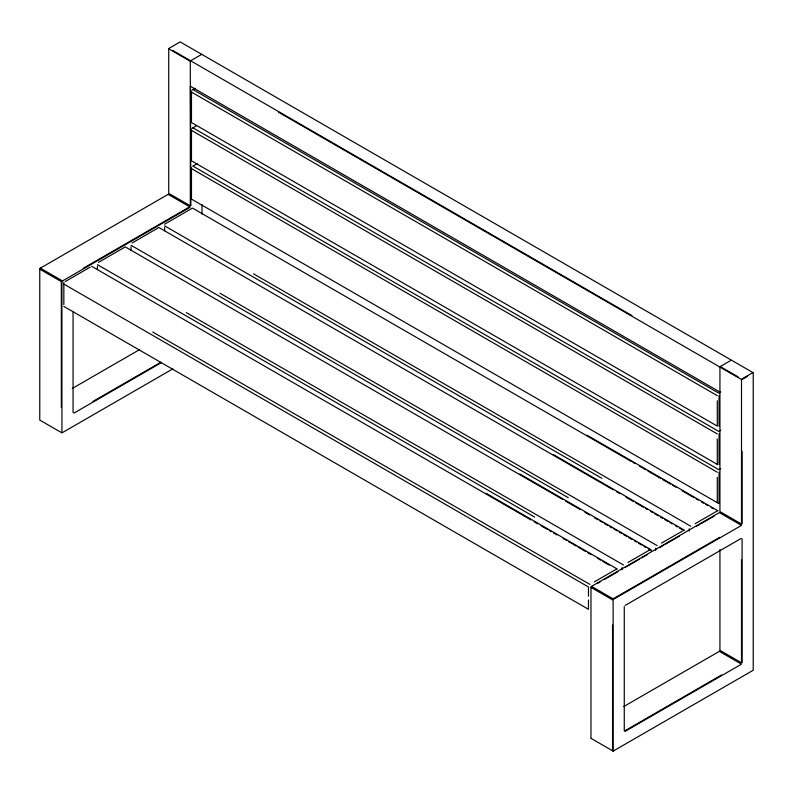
<?xml version="1.0" encoding="UTF-8"?>
<svg xmlns="http://www.w3.org/2000/svg" width="793" height="793" viewBox="0 0 793 793"><rect width="100%" height="100%" fill="white"/><g stroke="black" fill="none" stroke-linecap="round" stroke-linejoin="round"><path stroke-width="1.19" d="M168.731 48.502L180.17 41.9L731.364 360.131L720.222 366.564L738.204 376.943M190.598 60.783L201.739 54.35M192.065 90.055L195.137 88.281M192.065 128.337L196.267 125.909M193.096 166.024L197.239 163.626M40.066 268.312L167.858 194.533M83.225 268.302L189.715 206.824L168.146 194.364M62.221 281.109L190.013 207.33M65.304 281.525L87.28 268.837M87.577 268.668L90.214 267.142M98.481 262.374L125.284 246.901L562.485 499.322M132.084 242.975L158.878 227.502L596.485 480.152M164.637 224.181L192.481 208.103L631.149 461.367M72.272 388.481L139.241 349.822M92.999 401.427L161.019 362.153M73.947 413.103L161.266 362.688M172.854 368.854L61.933 432.899L39.769 420.102L39.769 268.817M741.802 379.014L752.934 372.581L731.661 360.3M719.875 392.01L190.31 86.199M742.089 379.52L747.66 376.308M720.718 392L718.765 393.13L192.947 89.55M720.718 430.272L718.765 431.402L192.947 127.832M720.718 468.554L718.765 469.684L192.947 166.104M594.344 581.893L616.32 569.196M627.937 562.495L649.923 549.797M661.54 543.096L683.526 530.398M695.144 523.697L717.12 510.999M591.261 586.542L719.35 512.595L740.92 525.055M597.565 583.41L600.202 581.893M604.603 579.356L613.604 574.152M614.268 573.765L617.787 571.743M625.013 567.57L639.664 559.105M641.755 557.895L643.857 556.686M644.352 556.399L646.989 554.882M659.489 547.666L663.84 545.148M664.762 544.613L667.399 543.096M668.033 542.729L675.358 538.497M676.201 538.021L679.542 536.088M696.611 526.235L700.12 524.203M701.884 523.192L705.82 520.912M706.276 520.644L711.053 517.888M711.559 517.601L714.196 516.084M719.618 537.347L613.128 598.834L591.558 586.374M613.425 599.339L741.207 525.561M625.142 605.426L741.207 538.417M623.645 706.613L719.35 651.36L740.92 663.81M624.854 730.819L721.571 674.982M625.142 731.334L741.207 664.316M613.425 750.961L752.934 670.412M172.626 50.405L631.952 315.594M278.581 112.249L741.505 379.52L741.505 524.034L719.935 511.584L719.935 367.07M191.48 92.087L717.298 395.667M191.48 122.548L717.298 426.128L717.298 400.743M191.48 130.369L717.298 433.94M191.48 160.83L717.695 464.629M191.48 168.641L717.298 472.222M191.48 199.102L718.765 503.525M586.998 435.179L718.161 510.9M632.864 462.359L635.005 463.598M639.683 466.294L641.815 467.523M642.508 467.92L645.72 469.783M647.861 471.012L651.41 473.064M652.153 473.49L656.743 476.137M657.506 476.583L661.005 478.605M662.869 479.676L666.338 481.678M667.151 482.154L670.6 484.146M672.742 485.375L675.933 487.219M682.158 490.817L694.063 497.687M696.085 498.856L698.227 500.096M701.448 501.949L703.659 503.228M705.73 504.427L707.871 505.666M711.093 507.52L713.254 508.769M253.542 273.813L690.743 526.235M164.637 225.866L601.837 478.288M553.395 454.577L684.557 530.299M597.119 480.518L600.747 482.61M601.411 482.996L606.08 485.693M606.764 486.089L613.197 489.796M616.409 491.65L619.938 493.692M626.054 497.221L633.805 501.701M635.699 502.792L643.401 507.242M645.343 508.353L647.485 509.592M650.696 511.455L652.996 512.784M654.988 513.923L658.329 515.856M660.341 517.016L662.591 518.315M664.633 519.494L667.924 521.398M669.986 522.587L672.196 523.856M675.349 525.68L677.529 526.939M679.631 528.158L681.792 529.397M219.939 293.212L657.149 545.634M131.033 245.265L568.234 497.687M519.802 473.976L650.964 549.698M565.667 501.156L572.09 504.863M572.477 505.091L574.608 506.321M575.312 506.717L579.941 509.403M584.947 512.288L589.536 514.944M594.591 517.859L598.071 519.861M599.954 520.951L602.095 522.19M604.236 523.43L607.666 525.402M609.599 526.522L611.938 527.87M613.881 528.99L617.261 530.943M619.244 532.083L621.534 533.411M623.526 534.561L626.738 536.415M628.889 537.654L632.199 539.567M634.331 540.796L636.462 542.025M638.534 543.225L641.795 545.108M643.886 546.318L646.057 547.566M648.178 548.796L651.39 550.649M186.345 312.611L623.546 565.032M97.44 264.664L534.641 517.086M486.198 493.375L617.36 569.096M91.681 266.299L530.993 519.93M534.204 521.794L537.813 523.876M541.014 525.719L547.408 529.417M549.212 530.448L551.353 531.687M553.494 532.926L557.003 534.958M563.139 538.497L566.608 540.499M568.492 541.589L571.931 543.572M572.784 544.057L576.204 546.04M578.137 547.16L581.537 549.113M582.429 549.628L585.799 551.581M587.782 552.721L591.132 554.654M597.426 558.292L600.727 560.195M602.789 561.385L609.262 565.122M719.935 650.339L741.505 662.799L741.505 559.571M152.742 332.009L589.942 584.431M40.354 268.143L61.933 280.603M39.769 269.164L61.339 281.614L61.339 407.404M590.973 587.395L612.543 599.845M63.837 284.072L588.475 586.969L588.475 596.277M63.837 306.405L588.475 609.302L588.475 599.994M590.973 738.333L613.128 751.13M190.419 86.358L190.895 205.803M753.231 372.75L753.231 669.907M742.089 451.445L742.089 524.034M742.089 538.923L742.089 662.799M719.935 549.549L719.935 650.002M719.053 395.667L719.053 426.128M719.053 433.94L719.053 464.401M719.053 472.222L719.053 502.683M717.298 439.025L717.298 464.401M717.298 477.297L717.298 502.683M689.276 528.772L689.276 531.023M655.682 548.171L655.682 550.431M624.269 606.615L624.269 730.819M622.079 567.57L622.079 569.83M613.128 599.845L613.128 750.793M612.543 625.003L612.543 750.793M590.973 587.048L590.973 737.996M202.027 204.594L202.027 214.16M191.48 91.076L191.48 121.537M191.48 129.348L191.48 159.809M191.48 167.63L191.48 198.091M164.637 227.452L164.637 230.832M131.033 246.851L131.033 250.231M97.44 266.25L97.44 269.63M73.065 311.461L73.065 412.588M63.837 282.377L63.837 304.542M61.933 281.614L61.933 432.562M190.31 61.289L168.731 48.839L168.731 193.353L190.31 205.803L190.31 61.289"/></g></svg>
